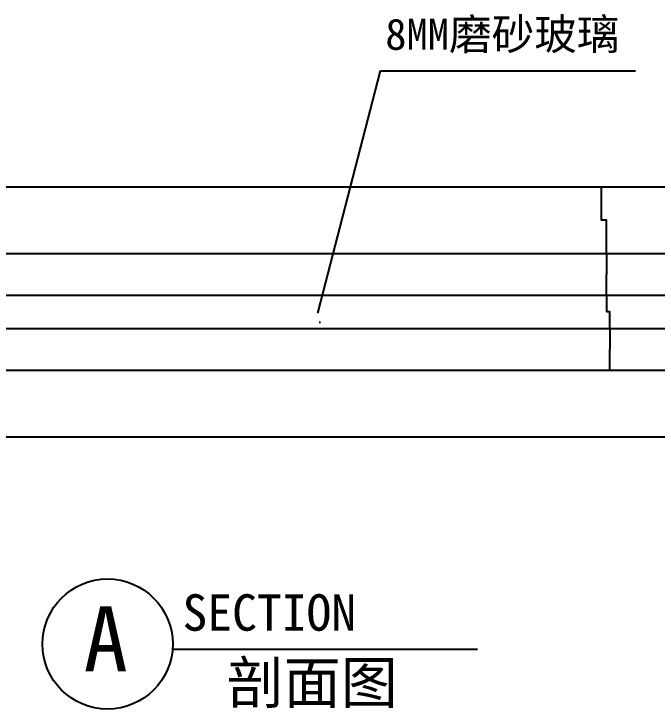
# Model space of a CAD drawing. Header units: metres. Extents: x 456 to 5370, y 49 to 3468.
# Drawn here: x 3184 to 4111, y 206 to 1209 of the extents above; entities that cross this region are included whole.
import ezdxf

# ---------------------------------------------------------------- set-up
doc = ezdxf.new("R2010")
doc.units = ezdxf.units.M
for name, color, linetype in [('LAYER2', 7, 'Continuous'), ('TEXT', 3, 'Continuous'), ('文字', 7, 'Continuous')]:
    doc.layers.add(name, color=color, linetype=linetype)
doc.dimstyles.get("Standard").update_dxf_attribs({"dimtxt": 2.5, "dimasz": 2.5, "dimexe": 1.25, "dimexo": 0.625, "dimtad": 1, "dimcen": 2.5, "dimazin": 3, "dimtfac": 1, "dimtmove": 0, "dimatfit": 3})

# ---------------------------------------------------------------- blocks, each defined once
blk = doc.blocks.new('_CLOSEDFILLED')
at = {"color": 0, "linetype": 'BYBLOCK'}
blk.add_solid([(-1, 0.2), (0, 0), (-1, -0.2)], dxfattribs=at)
blk = doc.blocks.new('*D19')
for p, q in [((4030.29, 959.16), (4030.29, 911.16)), ((4038.26, 911.16), (4030.04, 911.16)), ((4038.01, 863.16), (4038.01, 911.16))]:
    blk.add_line(p, q)
at = {"layer": 'Defpoints'}
for p in [(4030.29, 959.16), (4038.01, 911.16), (4038.01, 863.16)]:
    blk.add_point(p, dxfattribs=at)
at = {"xscale": 0.25, "yscale": 0.25}
blk.add_blockref('_CLOSEDFILLED', (4030.29, 911.16), dxfattribs=at)
at = {"xscale": 0.25, "yscale": 0.25, "rotation": 180}
blk.add_blockref('_CLOSEDFILLED', (4038.01, 911.16), dxfattribs=at)
at = {"insert": (4034.15, 910.035), "char_height": 1, "attachment_point": 5}
blk.add_mtext('{\\f宋体|b0|i0|c134|p54;16}', dxfattribs=at)
blk = doc.blocks.new('*D20')
for p, q in [((4038.01, 863.16), (4038.01, 833.16)), ((4037.76, 833.16), (4037.51, 833.16)), ((4038.01, 803.16), (4038.01, 833.16)), ((4038.01, 833.16), (4038.01, 833.16)), ((4038.26, 833.16), (4038.51, 833.16))]:
    blk.add_line(p, q)
at = {"layer": 'Defpoints'}
for p in [(4038.01, 863.16), (4038.01, 833.16), (4038.01, 803.16)]:
    blk.add_point(p, dxfattribs=at)
at = {"xscale": 0.25, "yscale": 0.25}
blk.add_blockref('_CLOSEDFILLED', (4038.01, 833.16), dxfattribs=at)
at = {"xscale": 0.25, "yscale": 0.25, "rotation": 180}
blk.add_blockref('_CLOSEDFILLED', (4038.01, 833.16), dxfattribs=at)
at = {"insert": (4038.01, 834.285), "char_height": 1, "attachment_point": 5}
blk.add_mtext('{\\f宋体|b0|i0|c134|p54;10}', dxfattribs=at)
blk = doc.blocks.new('*D21')
for p, q in [((4038.01, 803.16), (4038.01, 779.16)), ((4042.93, 779.16), (4037.76, 779.16)), ((4042.68, 755.16), (4042.68, 779.16))]:
    blk.add_line(p, q)
at = {"layer": 'Defpoints'}
for p in [(4038.01, 803.16), (4042.68, 779.16), (4042.68, 755.16)]:
    blk.add_point(p, dxfattribs=at)
at = {"xscale": 0.25, "yscale": 0.25}
blk.add_blockref('_CLOSEDFILLED', (4038.01, 779.16), dxfattribs=at)
at = {"xscale": 0.25, "yscale": 0.25, "rotation": 180}
blk.add_blockref('_CLOSEDFILLED', (4042.68, 779.16), dxfattribs=at)
at = {"insert": (4040.345, 778.035), "char_height": 1, "attachment_point": 5}
blk.add_mtext('{\\f宋体|b0|i0|c134|p54;8}', dxfattribs=at)
blk = doc.blocks.new('*D22')
for p, q in [((4042.68, 755.16), (4042.68, 725.16)), ((4042.43, 725.16), (4042.18, 725.16)), ((4042.68, 695.16), (4042.68, 725.16)), ((4042.68, 725.16), (4042.68, 725.16)), ((4042.93, 725.16), (4043.18, 725.16))]:
    blk.add_line(p, q)
at = {"layer": 'Defpoints'}
for p in [(4042.68, 755.16), (4042.68, 725.16), (4042.68, 695.16)]:
    blk.add_point(p, dxfattribs=at)
at = {"xscale": 0.25, "yscale": 0.25}
blk.add_blockref('_CLOSEDFILLED', (4042.68, 725.16), dxfattribs=at)
at = {"xscale": 0.25, "yscale": 0.25, "rotation": 180}
blk.add_blockref('_CLOSEDFILLED', (4042.68, 725.16), dxfattribs=at)
at = {"insert": (4042.68, 726.285), "char_height": 1, "attachment_point": 5}
blk.add_mtext('{\\f宋体|b0|i0|c134|p54;10}', dxfattribs=at)

msp = doc.modelspace()

# ---------------------------------------------------------------- hatches: boundary and pattern name
h = msp.add_hatch()
h.set_pattern_fill('AR-CONC', scale=10)
h.paths.add_polyline_path([(2478.85, 803.16), (2478.85, 755.16), (4847.1, 755.16), (4847.1, 803.16)])

# ---------------------------------------------------------------- linework, layer by layer
for p, q in [((4847.1, 959.16, 1699.61), (2478.85, 959.16, 1699.61)), ((2478.85, 863.16, 1699.61), (4847.1, 863.16, 1699.61)), ((2478.85, 803.16, 1699.61), (4847.1, 803.16, 1699.61)), ((2478.85, 755.16, 1699.61), (4847.1, 755.16, 1699.61)), ((2478.85, 695.16, 1699.61), (4847.1, 695.16, 1699.61)), ((2478.85, 599.16, 1699.61), (4847.1, 599.16, 1699.61))]:
    msp.add_line(p, q)
msp.add_circle((3318.96, 300.25, 2700.62), 93.81)
at = {"layer": 'TEXT'}
msp.add_line((3414.15, 292.66, 2700.62), (3852.1, 292.66, 2700.62), dxfattribs=at)

# ---------------------------------------------------------------- texts
at = {"attachment_point": 1}
for s, insert, char_height in [('{\\f宋体|b0|i0|c134|p54;8MM磨砂玻璃}', (3719.1, 1202.04, -1554.3), 45), ('\\f宋体|b0|i0|c134|p54;A', (3284.31, 354.61, 2188.2), 93.85)]:
    msp.add_mtext(s, dxfattribs=dict(at, insert=insert, char_height=char_height))
at = {"layer": 'LAYER2', "insert": (3490.28, 274.75, 2100.02), "char_height": 60.34, "attachment_point": 1}
msp.add_mtext('\\f宋体|b0|i0|c134|p54;剖面图', dxfattribs=at)
at = {"layer": '文字'}
msp.add_text('SECTION', height=52.55, dxfattribs=at).set_placement((3426.84, 319.46, 2700.62))

# ---------------------------------------------------------------- dimensions: what is measured, and where the dimension line sits
for base, p1, p2, text, picture, middle in [((4038.01, 911.16), (4038.01, 863.16, 1699.61), (4030.29, 959.16, 1699.61), '{\\f宋体|b0|i0|c134|p54;16}', '*D19', (4034.15, 910.035)), ((4038.01, 833.16), (4038.01, 803.16, 1699.61), (4038.01, 863.16, 1699.61), '{\\f宋体|b0|i0|c134|p54;10}', '*D20', (4038.01, 834.285)), ((4042.68, 779.16), (4042.68, 755.16, 1699.61), (4038.01, 803.16, 1699.61), '{\\f宋体|b0|i0|c134|p54;8}', '*D21', (4040.345, 778.035)), ((4042.68, 725.16), (4042.68, 695.16, 1699.61), (4042.68, 755.16, 1699.61), '{\\f宋体|b0|i0|c134|p54;10}', '*D22', (4042.68, 726.285))]:
    dim = msp.add_linear_dim(base=base, p1=p1, p2=p2, text=text, dimstyle='Standard')
    dim.commit()
    dim.dimension.update_dxf_attribs({"geometry": picture, "text_midpoint": middle})

# ---------------------------------------------------------------- leaders
msp.add_leader([(3622.01, 777.06, 1699.61), (3712.41, 1126.63, 1699.61), (4079.61, 1126.63, 1699.61)], dimstyle='Standard')

doc.saveas('drawing.dxf')
